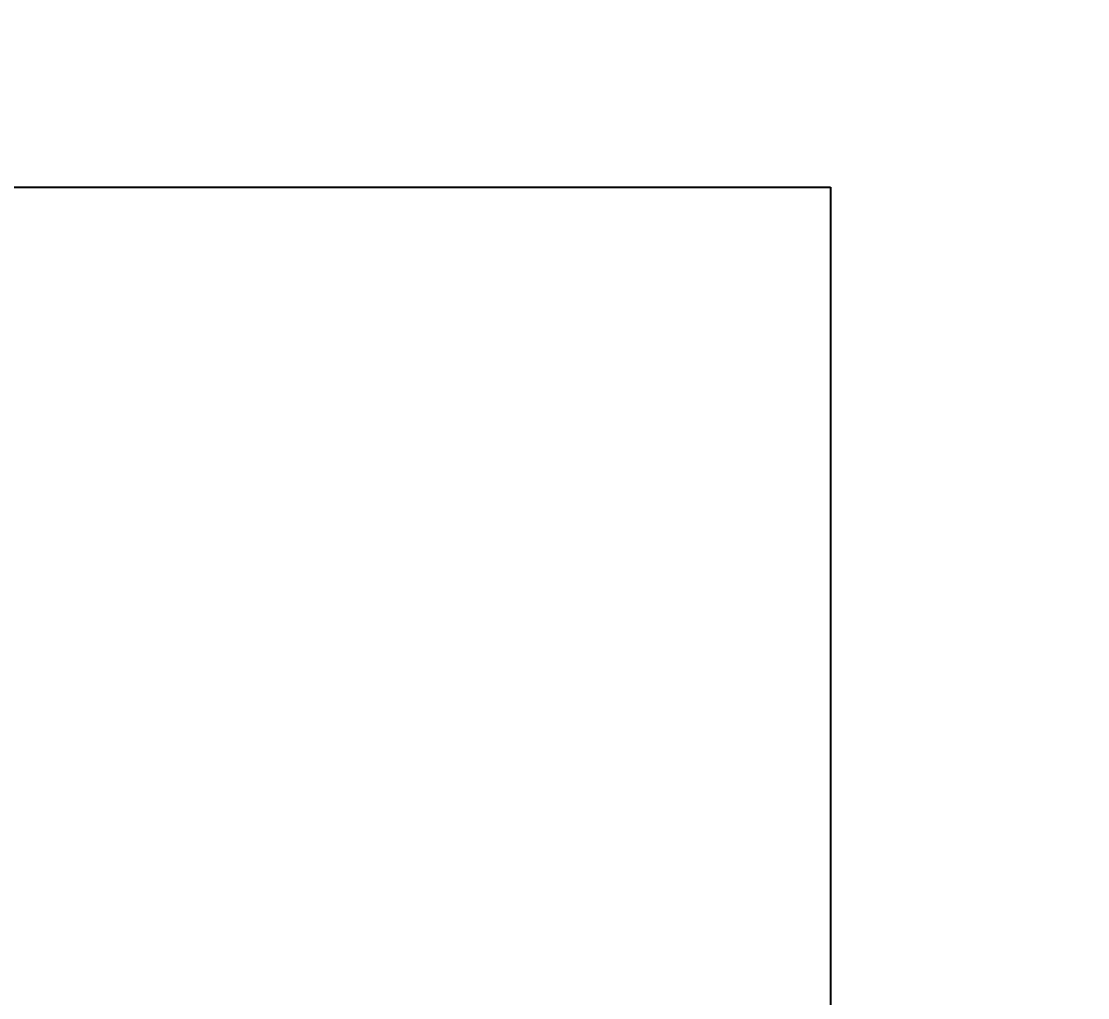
# Model space of a CAD drawing. Extents: x 512897 to 529117, y 6597 to 18077.
# Drawn here: x 515807.3926 to 515807.40914, y 16440.36184 to 16440.37698 of the extents above; entities that cross this region are included whole.
import ezdxf

# ---------------------------------------------------------------- set-up
doc = ezdxf.new("R2010")
doc.units = 0
doc.header["$LTSCALE"] = 200
doc.header["$MEASUREMENT"] = 0
doc.layers.get('0').update_dxf_attribs({"linetype": 'CONTINUOUS'})
doc.layers.add('LINEE_PIASTRE', color=2, linetype='CONTINUOUS')
doc.layers.add('LS', color=7, linetype='CONTINUOUS')
doc.styles.add('RS', font='ROMANS8.shx', dxfattribs={"width": 0.7})
doc.dimstyles.new('TRATTO', dxfattribs={"dimscale": 0, "dimtxt": 60, "dimasz": 40, "dimexe": 0, "dimexo": 0, "dimgap": 5, "dimtad": 1, "dimrnd": 0.5, "dimdsep": 46, "dimtxsty": 'RS', "dimblk1": 'OBLIQUE', "dimblk2": 'OBLIQUE', "dimsah": 1, "dimcen": 0.09, "dimclrd": 2, "dimclre": 2, "dimclrt": 7, "dimadec": 0, "dimazin": 0, "dimtfac": 1, "dimtix": 1, "dimtmove": 2, "dimatfit": 3, "dimfxl": 1, "dimtolj": 1, "dimtzin": 0, "dimarcsym": 0})

# ---------------------------------------------------------------- blocks, each defined once
blk = doc.blocks.new('_OBLIQUE')
at = {"color": 0, "linetype": 'ByBlock'}
blk.add_line((-0.5, -0.5), (0.5, 0.5), dxfattribs=at)
blk = doc.blocks.new('*D21')
at = {"layer": 'LS', "color": 2, "lineweight": -2, "transparency": 16777216}
for p, q in [((515487.405153, 16360.374404), (515487.405153, 17443.229507)), ((515487.405153, 17443.229507), (518487.405153, 17443.229507)), ((518487.405153, 16936.374404), (518487.405153, 17443.229507))]:
    blk.add_line(p, q, dxfattribs=at)
at = {"layer": 'LS', "color": 2, "lineweight": -2, "transparency": 16777216, "xscale": 40, "yscale": 40, "zscale": 40, "rotation": 180}
blk.add_blockref('_OBLIQUE', (515487.405153, 17443.229507), dxfattribs=at)
at = {"layer": 'LS', "color": 2, "lineweight": -2, "transparency": 16777216, "xscale": 40, "yscale": 40, "zscale": 40}
blk.add_blockref('_OBLIQUE', (518487.405153, 17443.229507), dxfattribs=at)
at = {"layer": 'LS', "color": 7, "transparency": 16777216, "insert": (516987.405153, 17478.229507), "char_height": 60, "attachment_point": 5, "style": 'RS'}
blk.add_mtext('\\A1;3000', dxfattribs=at)

msp = doc.modelspace()

# ---------------------------------------------------------------- linework, layer by layer
at = {"layer": 'LINEE_PIASTRE'}
for p, q in [((515577.405153, 16440.374404), (515807.405153, 16440.374404)), ((515807.405153, 16440.374404), (515807.405153, 16325.374404))]:
    msp.add_line(p, q, dxfattribs=at)

# ---------------------------------------------------------------- dimensions: what is measured, and where the dimension line sits
at = {"layer": 'LS'}
dim = msp.add_linear_dim(base=(518487.405153, 17443.229507), p1=(515487.405153, 16360.374404), p2=(518487.405153, 16936.374404), dimstyle='TRATTO', override={"dimscale": 1}, dxfattribs=at)
dim.commit()
dim.dimension.update_dxf_attribs({"geometry": '*D21', "text_midpoint": (516987.405153, 17478.229507)})

doc.saveas('drawing.dxf')
